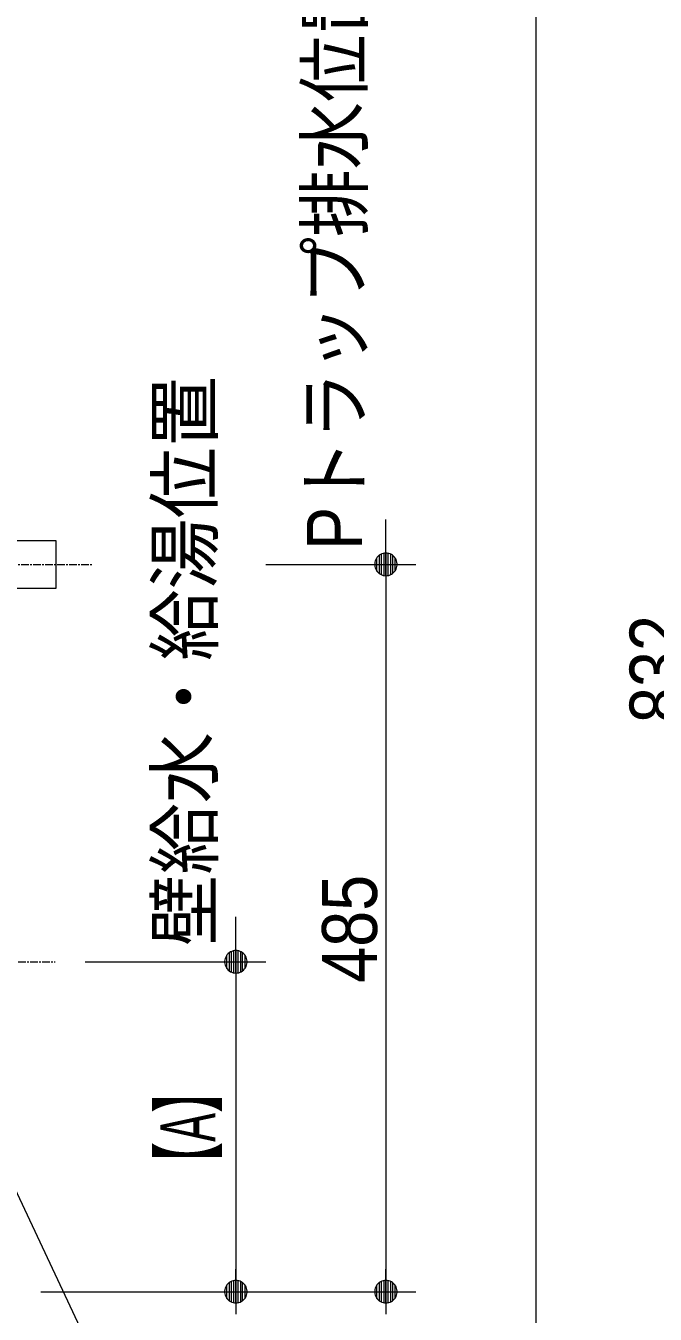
# Model space of a CAD drawing. Units: millimetres, scale not verified. Extents: x -6062 to 6062, y -3045 to 3045.
# Drawn here: x -707 to -288, y -2085 to -1226 of the extents above; entities that cross this region are included whole.
import ezdxf
from ezdxf.enums import TextEntityAlignment as Align

# ---------------------------------------------------------------- set-up
doc = ezdxf.new("R2010")
doc.units = ezdxf.units.MM
doc.header["$LTSCALE"] = 20
doc.linetypes.add('CHAIN1', pattern=[8, 5, -1, 1, -1])
for name, color, linetype, lineweight in [('0-0_1図面枠', 7, 'Continuous', 9), ('0-2_2寸法-1', 7, 'Continuous', 9), ('0-3_0', 7, 'Continuous', 9), ('0-4_2寸法-2', 7, 'Continuous', 9), ('0-5_4給排水', 7, 'Continuous', 9), ('0-6_2寸法-3', 7, 'Continuous', 9)]:
    doc.layers.add(name, color=color, linetype=linetype, lineweight=lineweight)
doc.styles.add('ＭＳ Ｐゴシック', font='')
doc.styles.get('ＭＳ Ｐゴシック').set_extended_font_data('MS PGothic')

# ---------------------------------------------------------------- blocks, each defined once
blk = doc.blocks.new('グループ-4')
at = {"layer": '0-0_1図面枠'}
blk.add_line((28400, 41000), (28400, -48600), dxfattribs=at)
blk = doc.blocks.new('_Dot')
at = {"layer": '0-3_0'}
for p, q in [((-10, 0), (-20, 0)), ((9.78, 2), (-9.78, 2)), ((7.99, 6), (-7.99, 6)), ((9.16, -3.98), (-9.16, -3.98)), ((6, -7.98), (-6, -7.98))]:
    blk.add_line(p, q, dxfattribs=at)
for points in [[(10, 0), (9.92, 1.25), (9.69, 2.49), (9.3, 3.68), (8.76, 4.82), (8.09, 5.88), (7.29, 6.85), (6.37, 7.71), (5.36, 8.44), (4.26, 9.05), (3.09, 9.51), (1.87, 9.82), (0.63, 9.98), (-0.63, 9.98), (-1.87, 9.82), (-3.09, 9.51), (-4.26, 9.05), (-5.36, 8.44), (-6.37, 7.71), (-7.29, 6.85), (-8.09, 5.88), (-8.76, 4.82), (-9.3, 3.68), (-9.69, 2.49), (-9.92, 1.25), (-10, 0), (0, 0)], [(-10, 0), (-9.92, -1.25), (-9.69, -2.49), (-9.3, -3.68), (-8.76, -4.82), (-8.09, -5.88), (-7.29, -6.85), (-6.37, -7.71), (-5.36, -8.44), (-4.26, -9.05), (-3.09, -9.51), (-1.87, -9.82), (-0.63, -9.98), (0.63, -9.98), (1.87, -9.82), (3.09, -9.51), (4.26, -9.05), (5.36, -8.44), (6.37, -7.71), (7.29, -6.85), (8.09, -5.88), (8.76, -4.82), (9.3, -3.68), (9.69, -2.49), (9.92, -1.25), (10, 0), (0, 0)]]:
    blk.add_lwpolyline(points, close=True, dxfattribs=at)
blk = doc.blocks.new('グループ-58')
at = {"layer": '0-5_4給排水', "linetype": 'CHAIN1'}
blk.add_line((18500, -31700), (22500, -31700), dxfattribs=at)
at = {"layer": '0-5_4給排水'}
blk.add_lwpolyline([(19000, -31380), (22000, -31380), (22000, -32020), (19000, -32020)], dxfattribs=at)
blk = doc.blocks.new('止水栓_側面')
at = {"layer": '0-5_4給排水', "linetype": 'CHAIN1'}
blk.add_line((-3010, 0), (1000, 0), dxfattribs=at)
at = {"layer": '0-5_4給排水'}
blk.add_lwpolyline([(-900, 1200), (-900, 600), (-1200, 600), (-1200, 1200)], dxfattribs=at)
for points in [[(-1950, 660), (-1850, 660), (-1850, 300), (-1950, 300)], [(-1330, 600), (-770, 600), (-770, 360), (-1330, 360)], [(-200, 600), (0, 600), (0, -600), (-200, -600)], [(-1250, 360), (-850, 360), (-850, 298), (-1250, 298)], [(-1450, -300), (-2010, -300), (-2010, 300), (-1450, 300)], [(-1450, 240), (-1430, 240), (-1430, -240), (-1450, -240)], [(-1430, 298), (-200, 298), (-200, -298), (-1430, -298)]]:
    blk.add_lwpolyline(points, close=True, dxfattribs=at)
blk = doc.blocks.new('グループ-61')
at = {"layer": '0-5_4給排水', "linetype": 'CHAIN1'}
for p, q in [((20000, -28600), (20000, -21200)), ((19962.7, -33506.8), (19977.3, -32848.1))]:
    blk.add_line(p, q, dxfattribs=at)
at = {"layer": '0-5_4給排水'}
for p, q in [((19610, -22560), (19610, -22247.6)), ((20450, -22280), (19610, -22280)), ((19595.3, -22680.3), (18792.5, -22465.2)), ((19600, -23000), (19600, -23030)), ((20400, -23000), (20400, -23030)), ((20450, -25530), (19550, -25530)), ((20480, -27430), (19520, -27430))]:
    blk.add_line(p, q, dxfattribs=at)
for points in [[(18516.7, -22391.2), (18374.7, -22353.2), (18426.4, -22160), (19610, -22477.1)], [(20450, -22264.7), (20450, -22740.2), (20000, -23000), (19550, -23000), (19550, -22797.5)], [(19550, -23788.9), (17202.1, -23159.7), (17072.7, -23642.7), (17149.9, -23663.4), (17129.2, -23740.7), (17477, -23833.8), (17497.7, -23756.6), (19550, -24306.5)], [(19480, -27470), (19480, -27600), (20520, -27600), (20520, -27470)]]:
    blk.add_lwpolyline(points, dxfattribs=at)
blk.add_lwpolyline([(20450, -27430), (19550, -27430), (19550, -23030), (20450, -23030)], close=True, dxfattribs=at)
at = {"layer": '0-5_4給排水', "linetype": 'CHAIN1'}
for points in [[(20000, -30813.6), (20000, -30582.9), (20000, -29954.9), (20000, -27600)], [(19940, -36400), (19940, -35772), (19940, -35541.3)]]:
    blk.add_lwpolyline(points, dxfattribs=at)
at = {"layer": '0-5_4給排水'}
for centre, radius, start, end in [((19630, -22247.6), 20, 104.66559, 180), ((20000, -23661.4), 1481.4, 72.88847, 104.66559), ((20430, -22264.7), 20, 0, 72.88847), ((18618.4, -22563.5), 200, 29.43838, 120.56162), ((19110, -22560), 500, 331.64236, 0), ((20000, -23030), 401.1, 4.28915, 33.65535), ((17295.3, -23816.2), 220, 17.79717, 132.20283), ((19520, -27470), 40, 90, 180), ((20480, -27470), 40, 0, 90)]:
    blk.add_arc(centre, radius, start, end, dxfattribs=at)
at = {"layer": '0-5_4給排水', "linetype": 'CHAIN1'}
for centre, start, end in [((-71333.8, -30813.6), 358.72363, 0), ((111273.8, -35541.3), 178.72363, 180)]:
    blk.add_arc(centre, 91333.8, start, end, dxfattribs=at)
at = {"layer": '0-5_4給排水'}
blk.add_blockref('止水栓_側面', (20990, -37000), dxfattribs=at)

msp = doc.modelspace()

# ---------------------------------------------------------------- linework, layer by layer
at = {"layer": '0-2_2寸法-1'}
for p, q in [((-547.5, -1585), (-447.5, -1585)), ((-467.5, -1600.01), (-467.5, -2054.99)), ((-668, -1850), (-547.5, -1850)), ((-567.5, -1865.01), (-567.5, -2054.99)), ((-697.5, -2070), (-547.5, -2070)), ((-547.5, -2070), (-447.5, -2070))]:
    msp.add_line(p, q, dxfattribs=at)
at = {"layer": '0-4_2寸法-2'}
for p, q in [((-467.5, -1569.99), (-467.5, -1554.99)), ((-547.5, -1585), (-447.5, -1585)), ((-467.5, -1585), (-467.5, -2070)), ((-567.5, -1834.99), (-567.5, -1819.99)), ((-668, -1850), (-547.5, -1850)), ((-567.5, -1850), (-567.5, -2070)), ((-697.5, -2070), (-547.5, -2070)), ((-547.5, -2070), (-447.5, -2070))]:
    msp.add_line(p, q, dxfattribs=at)
at = {"layer": '0-6_2寸法-3'}
msp.add_lwpolyline([(-947.72, -2420), (-518.53, -2420), (-778.75, -1864.9)], dxfattribs=at)

# ---------------------------------------------------------------- block references
at = {"layer": '0-0_1図面枠', "xscale": 0.05, "yscale": 0.05}
msp.add_blockref('グループ-4', (-1787.5, 0), dxfattribs=at)
at = {"layer": '0-2_2寸法-1', "xscale": 0.7503418, "yscale": 0.7503418}
for p, rotation in [((-467.5, -1585), 90), ((-567.5, -1850), 90), ((-567.5, -2070), 270), ((-467.5, -2070), 270)]:
    msp.add_blockref('_Dot', p, dxfattribs=dict(at, rotation=rotation))
at = {"layer": '0-4_2寸法-2', "xscale": 0.7503418, "yscale": 0.7503418}
for p, rotation in [((-467.5, -1585), 270), ((-567.5, -1850), 270), ((-567.5, -2070), 90), ((-467.5, -2070), 90)]:
    msp.add_blockref('_Dot', p, dxfattribs=dict(at, rotation=rotation))
at = {"layer": '0-5_4給排水', "xscale": 0.05, "yscale": 0.05}
for name in ['グループ-61', 'グループ-58']:
    msp.add_blockref(name, (-1787.5, 0), dxfattribs=at)

# ---------------------------------------------------------------- texts
at = {"layer": '0-2_2寸法-1', "style": 'ＭＳ Ｐゴシック'}
for s, height, width, p in [('832', 36.66, 0.9, (-257.44, -1690.79)), ('485', 36.66, 0.9, (-462.44, -1864)), ('【A】', 36.69, 0.6, (-570.13, -2000.05))]:
    msp.add_text(s, height=height, rotation=90, dxfattribs=dict(at, width=width)).set_placement(p, align=Align.BOTTOM_LEFT)
at = {"layer": '0-4_2寸法-2', "style": 'ＭＳ Ｐゴシック'}
for s, width, p in [('Pトラップ排水位置', 0.9, (-472.48, -1575.42)), ('壁給水・給湯位置', 0.95, (-572.38, -1839.36))]:
    msp.add_text(s, height=36.66, rotation=90, dxfattribs=dict(at, width=width)).set_placement(p, align=Align.BOTTOM_LEFT)

doc.saveas('drawing.dxf')
